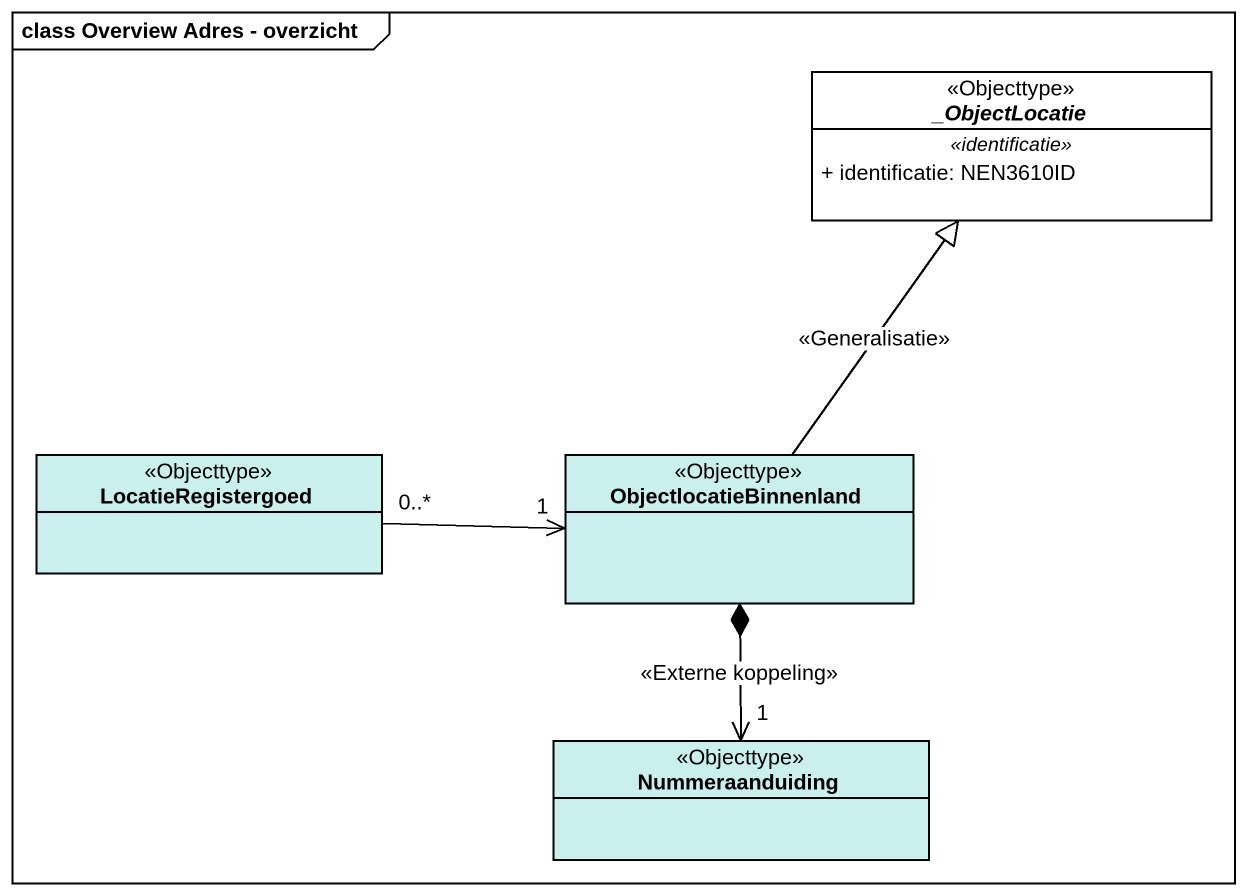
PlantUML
@startuml
mainframe class Overview Adres - overzicht
hide circle
hide empty members
skinparam classAttributeIconSize 0
abstract class "_ObjectLocatie" as ObjectLocatie <<Objecttype>> #FFFFFF {
  .. <<identificatie>> ..
  + identificatie: NEN3610ID
}
class LocatieRegistergoed <<Objecttype>> #CAF0ED
class ObjectlocatieBinnenland <<Objecttype>> #CAF0ED
class Nummeraanduiding <<Objecttype>> #CAF0ED
LocatieRegistergoed "0..*" -right-> "1" ObjectlocatieBinnenland
ObjectlocatieBinnenland -up-|> ObjectLocatie : <<Generalisatie>>
ObjectlocatieBinnenland *--> "1" Nummeraanduiding : <<Externe koppeling>>
@enduml
